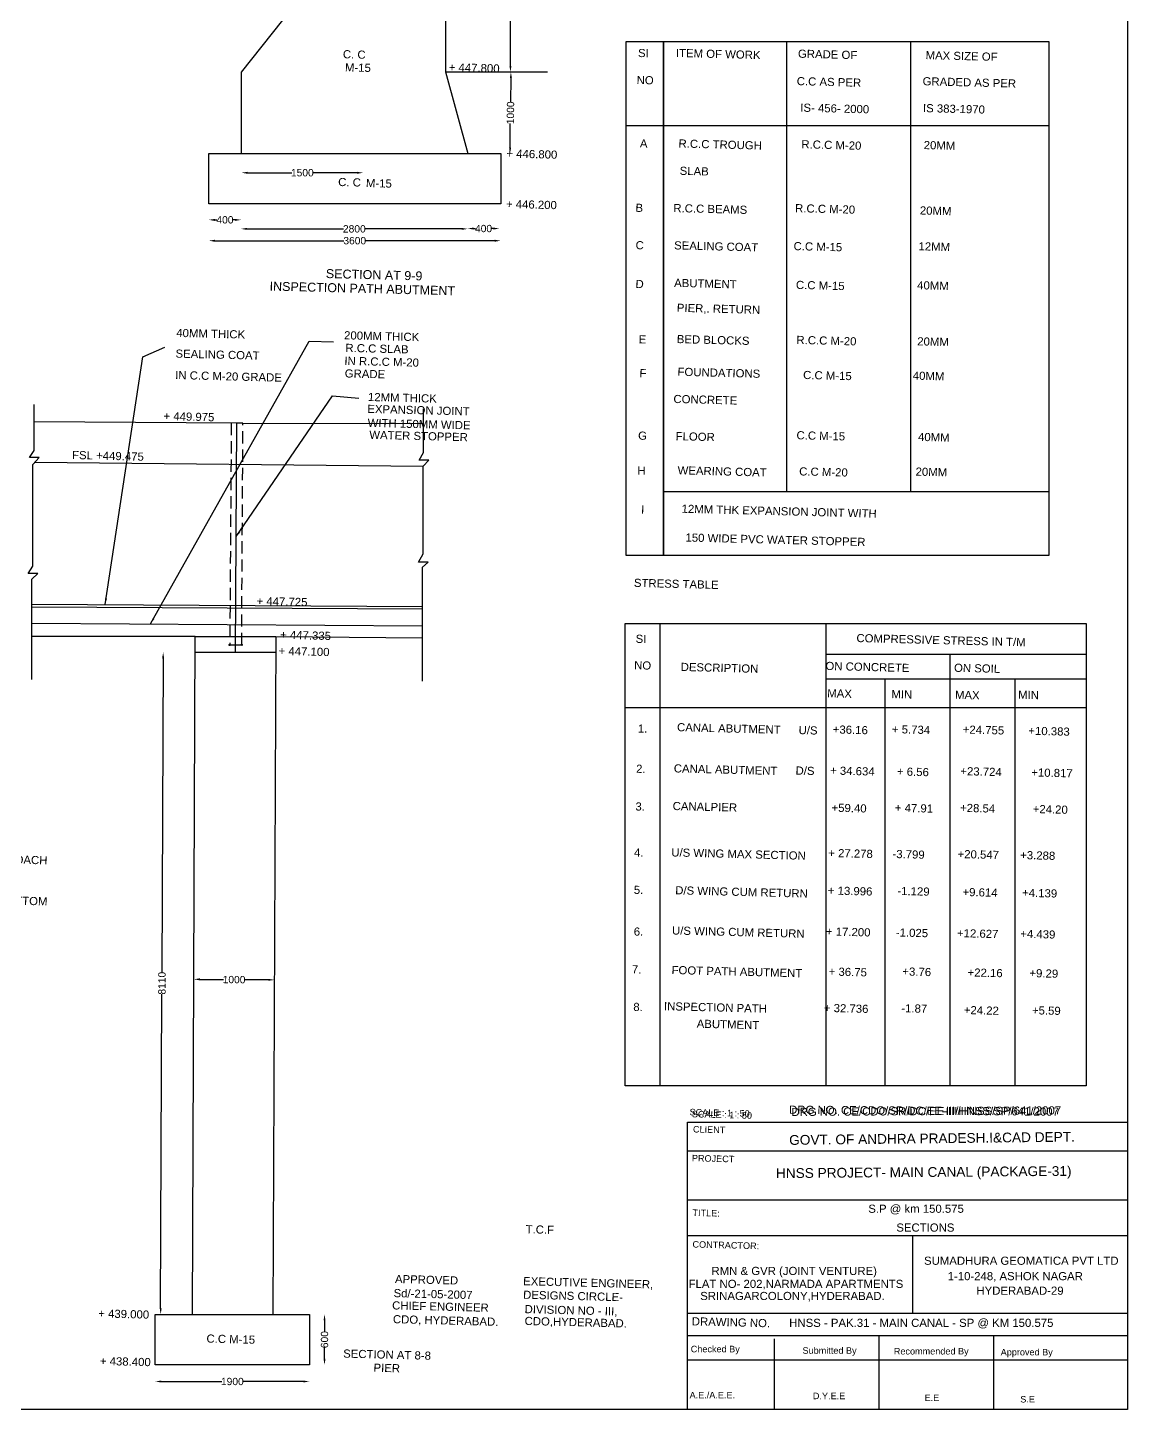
# Model space of a CAD drawing. Header units: millimetres. Extents: x 745 to 38722, y 1497 to 29572.
# Drawn here: x 25207 to 38722, y 1497 to 18474 of the extents above; entities that cross this region are included whole.
import ezdxf

# ---------------------------------------------------------------- set-up
doc = ezdxf.new("R2010")
doc.units = ezdxf.units.MM
doc.header["$MEASUREMENT"] = 0
doc.linetypes.add('DASHED', pattern=[0.75, 0.5, -0.25])
for name, color, linetype in [('DIM', 7, 'Continuous'), ('DWG', 7, 'Continuous'), ('TXT', 7, 'Continuous')]:
    doc.layers.add(name, color=color, linetype=linetype)
doc.styles.get("Standard").update_dxf_attribs({"font": 'arial.ttf'})
doc.dimstyles.new('Civil', dxfattribs={"dimtxt": 90, "dimasz": 75, "dimexe": 0.1, "dimexo": 0.0625, "dimgap": 0.09, "dimtad": 0, "dimdec": 0, "dimzin": 12, "dimdsep": 46, "dimtxsty": 'Standard', "dimcen": 0.1, "dimse1": 1, "dimse2": 1, "dimaunit": 1, "dimadec": 5, "dimazin": 2, "dimtfac": 1, "dimtdec": 0, "dimtofl": 0, "dimtmove": 0, "dimatfit": 3, "dimfxl": 1, "dimfrac": 1, "dimtolj": 1, "dimtzin": 0, "dimarcsym": 0})

# ---------------------------------------------------------------- blocks, each defined once
blk = doc.blocks.new('*D48')
at = {"layer": 'Defpoints', "color": 0, "transparency": 16777216}
for p in [(27434, 16311), (31020, 16311), (31020, 15856)]:
    blk.add_point(p, dxfattribs=at)
at = {"layer": 'DIM', "color": 0, "lineweight": -2, "transparency": 16777216}
for p, q in [((27509, 15856), (29093, 15856)), ((30946, 15856), (29362, 15856))]:
    blk.add_line(p, q, dxfattribs=at)
at = {"layer": 'DIM', "color": 0, "transparency": 16777216}
for points in [[(27509, 15868), (27509, 15843), (27434, 15856)], [(30946, 15868), (30946, 15843), (31020, 15856)]]:
    blk.add_solid(points, dxfattribs=at)
at = {"layer": 'DIM', "color": 0, "transparency": 16777216, "insert": (29227, 15856), "char_height": 90, "attachment_point": 5}
blk.add_mtext('\\A1;3600', dxfattribs=at)
blk = doc.blocks.new('*D49')
at = {"layer": 'Defpoints', "color": 0, "transparency": 16777216}
for p in [(27434, 16311), (27830, 16311), (27830, 16112)]:
    blk.add_point(p, dxfattribs=at)
at = {"layer": 'DIM', "color": 0, "lineweight": -2, "transparency": 16777216}
for p, q in [((27509, 16112), (27531, 16112)), ((27755, 16112), (27733, 16112))]:
    blk.add_line(p, q, dxfattribs=at)
at = {"layer": 'DIM', "color": 0, "transparency": 16777216}
for points in [[(27509, 16124), (27509, 16099), (27434, 16112)], [(27755, 16124), (27755, 16099), (27830, 16112)]]:
    blk.add_solid(points, dxfattribs=at)
at = {"layer": 'DIM', "color": 0, "transparency": 16777216, "insert": (27632, 16112), "char_height": 90, "attachment_point": 5}
blk.add_mtext('\\A1;400', dxfattribs=at)
blk = doc.blocks.new('*D50')
at = {"layer": 'Defpoints', "color": 0, "transparency": 16777216}
for p in [(27830, 16112), (30614, 16112), (30614, 16001)]:
    blk.add_point(p, dxfattribs=at)
at = {"layer": 'DIM', "color": 0, "lineweight": -2, "transparency": 16777216}
for p, q in [((27905, 16001), (29087, 16001)), ((30539, 16001), (29357, 16001))]:
    blk.add_line(p, q, dxfattribs=at)
at = {"layer": 'DIM', "color": 0, "transparency": 16777216}
for points in [[(27905, 16014), (27905, 15989), (27830, 16001)], [(30539, 16014), (30539, 15989), (30614, 16001)]]:
    blk.add_solid(points, dxfattribs=at)
at = {"layer": 'DIM', "color": 0, "transparency": 16777216, "insert": (29222, 16001), "char_height": 90, "attachment_point": 5}
blk.add_mtext('\\A1;2800', dxfattribs=at)
blk = doc.blocks.new('*D51')
at = {"layer": 'Defpoints', "color": 0, "transparency": 16777216}
for p in [(30614, 16001), (31005, 16005), (31005, 16001)]:
    blk.add_point(p, dxfattribs=at)
at = {"layer": 'DIM', "color": 0, "lineweight": -2, "transparency": 16777216}
for p, q in [((30689, 16005), (30709, 16005)), ((30930, 16005), (30911, 16005))]:
    blk.add_line(p, q, dxfattribs=at)
at = {"layer": 'DIM', "color": 0, "transparency": 16777216}
for points in [[(30689, 16018), (30689, 15993), (30614, 16005)], [(30930, 16018), (30930, 15993), (31005, 16005)]]:
    blk.add_solid(points, dxfattribs=at)
at = {"layer": 'DIM', "color": 0, "transparency": 16777216, "insert": (30810, 16005), "char_height": 90, "attachment_point": 5}
blk.add_mtext('\\A1;400', dxfattribs=at)
blk = doc.blocks.new('*D52')
at = {"layer": 'Defpoints', "color": 0, "transparency": 16777216}
for p in [(27837, 16926), (29329, 16926), (29329, 16691)]:
    blk.add_point(p, dxfattribs=at)
at = {"layer": 'DIM', "color": 0, "lineweight": -2, "transparency": 16777216}
for p, q in [((27912, 16691), (28453, 16691)), ((29254, 16691), (28713, 16691))]:
    blk.add_line(p, q, dxfattribs=at)
at = {"layer": 'DIM', "color": 0, "transparency": 16777216}
for points in [[(27912, 16703), (27912, 16678), (27837, 16691)], [(29254, 16703), (29254, 16678), (29329, 16691)]]:
    blk.add_solid(points, dxfattribs=at)
at = {"layer": 'DIM', "color": 0, "transparency": 16777216, "insert": (28583, 16691), "char_height": 90, "attachment_point": 5}
blk.add_mtext('\\A1;1500', dxfattribs=at)
blk = doc.blocks.new('*D54')
at = {"layer": 'Defpoints', "color": 0, "transparency": 16777216}
for p in [(31031, 17931), (31146, 17929), (31021, 16927)]:
    blk.add_point(p, dxfattribs=at)
at = {"layer": 'DIM', "color": 0, "lineweight": -2, "transparency": 16777216}
for p, q in [((31145, 17854), (31142, 17557)), ((31136, 17000), (31139, 17297))]:
    blk.add_line(p, q, dxfattribs=at)
at = {"layer": 'DIM', "color": 0, "transparency": 16777216}
for points in [[(31133, 17854), (31158, 17854), (31146, 17929)], [(31124, 17000), (31149, 17000), (31135, 16925)]]:
    blk.add_solid(points, dxfattribs=at)
at = {"layer": 'DIM', "color": 0, "transparency": 16777216, "insert": (31141, 17427), "char_height": 90, "attachment_point": 5, "rotation": 89.3848}
blk.add_mtext('\\A1;1000', dxfattribs=at)
blk = doc.blocks.new('*D55')
at = {"layer": 'Defpoints', "color": 0, "transparency": 16777216}
for p in [(31140, 19791), (31146, 19791), (31146, 17929)]:
    blk.add_point(p, dxfattribs=at)
at = {"layer": 'DIM', "color": 0, "lineweight": -2, "transparency": 16777216}
for p, q in [((31140, 19716), (31140, 18991)), ((31140, 18004), (31140, 18730))]:
    blk.add_line(p, q, dxfattribs=at)
at = {"layer": 'DIM', "color": 0, "transparency": 16777216}
for points in [[(31128, 19716), (31153, 19716), (31140, 19791)], [(31128, 18004), (31153, 18004), (31140, 17929)]]:
    blk.add_solid(points, dxfattribs=at)
at = {"layer": 'DIM', "color": 0, "transparency": 16777216, "insert": (31140, 18860), "char_height": 90, "attachment_point": 5, "rotation": 90}
blk.add_mtext('\\A1;1875', dxfattribs=at)
blk = doc.blocks.new('*D57')
at = {"layer": 'Defpoints', "color": 0, "transparency": 16777216}
for p in [(27249, 6811), (28240, 6803), (28239, 6774)]:
    blk.add_point(p, dxfattribs=at)
at = {"layer": 'DIM', "color": 0, "lineweight": -2, "transparency": 16777216}
for p, q in [((27324, 6780), (27614, 6778)), ((28164, 6774), (27874, 6776))]:
    blk.add_line(p, q, dxfattribs=at)
at = {"layer": 'DIM', "color": 0, "transparency": 16777216}
for points in [[(27324, 6793), (27324, 6768), (27249, 6781)], [(28164, 6787), (28164, 6762), (28239, 6774)]]:
    blk.add_solid(points, dxfattribs=at)
at = {"layer": 'DIM', "color": 0, "transparency": 16777216, "insert": (27744, 6777), "char_height": 90, "attachment_point": 5, "rotation": 359.5746}
blk.add_mtext('\\A1;1000', dxfattribs=at)
blk = doc.blocks.new('*D58')
at = {"layer": 'Defpoints', "color": 0, "transparency": 16777216}
for p in [(26873, 10800), (27264, 10799), (27233, 2664)]:
    blk.add_point(p, dxfattribs=at)
at = {"layer": 'DIM', "color": 0, "lineweight": -2, "transparency": 16777216}
for p, q in [((26873, 10725), (26858, 6867)), ((26842, 2740), (26857, 6598))]:
    blk.add_line(p, q, dxfattribs=at)
at = {"layer": 'DIM', "color": 0, "transparency": 16777216}
for points in [[(26860, 10725), (26885, 10725), (26873, 10800)], [(26830, 2740), (26855, 2740), (26842, 2665)]]:
    blk.add_solid(points, dxfattribs=at)
at = {"layer": 'DIM', "color": 0, "transparency": 16777216, "insert": (26858, 6733), "char_height": 90, "attachment_point": 5, "rotation": 89.7837}
blk.add_mtext('\\A1;8110', dxfattribs=at)
blk = doc.blocks.new('*D59')
at = {"layer": 'Defpoints', "color": 0, "transparency": 16777216}
for p in [(26776, 2045), (28670, 2045), (28670, 1839)]:
    blk.add_point(p, dxfattribs=at)
at = {"layer": 'DIM', "color": 0, "lineweight": -2, "transparency": 16777216}
for p, q in [((26851, 1839), (27593, 1839)), ((28595, 1839), (27853, 1839))]:
    blk.add_line(p, q, dxfattribs=at)
at = {"layer": 'DIM', "color": 0, "transparency": 16777216}
for points in [[(26851, 1852), (26851, 1827), (26776, 1839)], [(28595, 1852), (28595, 1827), (28670, 1839)]]:
    blk.add_solid(points, dxfattribs=at)
at = {"layer": 'DIM', "color": 0, "transparency": 16777216, "insert": (27723, 1839), "char_height": 90, "attachment_point": 5}
blk.add_mtext('\\A1;1900', dxfattribs=at)
blk = doc.blocks.new('*D60')
at = {"layer": 'Defpoints', "color": 0, "transparency": 16777216}
for p in [(28670, 2664), (28856, 2664), (28670, 2045)]:
    blk.add_point(p, dxfattribs=at)
at = {"layer": 'DIM', "color": 0, "lineweight": -2, "transparency": 16777216}
for p, q in [((28856, 2589), (28856, 2454)), ((28856, 2120), (28856, 2255))]:
    blk.add_line(p, q, dxfattribs=at)
at = {"layer": 'DIM', "color": 0, "transparency": 16777216}
for points in [[(28843, 2589), (28868, 2589), (28856, 2664)], [(28843, 2120), (28868, 2120), (28856, 2045)]]:
    blk.add_solid(points, dxfattribs=at)
at = {"layer": 'DIM', "color": 0, "transparency": 16777216, "insert": (28856, 2354), "char_height": 90, "attachment_point": 5, "rotation": 90}
blk.add_mtext('\\A1;600', dxfattribs=at)

msp = doc.modelspace()

# ---------------------------------------------------------------- linework, layer by layer
msp.add_lwpolyline([(38721.6, 1496.9), (745.3, 1496.9), (745.3, 29572.3), (38721.6, 29572.3)], close=True)
at = {"layer": 'DWG'}
for points in [[(27837, 16926.5), (27837, 17928.5), (29344.5, 19827), (30344, 19827), (30344, 17930.5), (30618.5, 16926.5)], [(30344, 17930.5), (31597.5, 17930.5)], [(25257.6, 10465.7), (25257.6, 11697.3), (25332.7, 11765.1), (25212, 11765.1), (25272.3, 11857.1), (25272.3, 13108.3), (25349.4, 13191), (25229.2, 13191), (25286.4, 13279.5), (25286.4, 13845.1)], [(30060.4, 10445.7), (30060.4, 11845.3), (30128.1, 11907.7), (30009.5, 11907.7), (30066.8, 12008.3), (30066.8, 13087.1), (30137.1, 13161), (30017.2, 13161), (30072, 13252.7), (30072, 13791)], [(27763.3, 10799.3), (27777.8, 13615.6), (25286.4, 13631.9)], [(27852.9, 13612.7), (30072, 13608.6)], [(25295.3, 13133), (30066.8, 13087.1)], [(25257.6, 11391.3), (30060.4, 11363.3)], [(30060.4, 11327.7), (25257.6, 11353.6)], [(25257.6, 11155.9), (30060.4, 11125.3)], [(27264.9, 10992.8), (25257.6, 10993.5)], [(27233.4, 2663.5), (27264.9, 10992.8), (28259.3, 10992.8), (28220.2, 2663.5)], [(28259.3, 10992.8), (30060.4, 10976.9)], [(27264.1, 10798.5), (28258.4, 10800)]]:
    msp.add_lwpolyline(points, dxfattribs=at)
for points in [[(27434, 16926.5), (31020.5, 16926.5), (31020.5, 16311), (27434, 16311)], [(26776, 2663.5), (28669.6, 2663.5), (28669.6, 2044.8), (26776, 2044.8)]]:
    msp.add_lwpolyline(points, close=True, dxfattribs=at)
at = {"layer": 'DWG', "linetype": 'DASHED', "ltscale": 300}
msp.add_lwpolyline([(27709.5, 13616), (27691.3, 10889.6), (27837.5, 10889.6), (27852.9, 13612.7), (27777.8, 13615.6)], dxfattribs=at)
at = {"layer": 'DWG'}
for centre, radius in [((27691.3, 10889.6), 9.05), ((27837.5, 10889.6), 7.22)]:
    msp.add_circle(centre, radius, dxfattribs=at)
at = {"layer": 'TXT'}
for p, q in [((34532.3, 18301), (34532.3, 12765.2)), ((36058.2, 18301.4), (36058.2, 12776.8)), ((32565.6, 17271.8), (37755.7, 17271.8)), ((33021.7, 12774.5), (37756.9, 12774.5)), ((32974.8, 11151.4), (32974.8, 5472.1)), ((35015.8, 11151.7), (35015.8, 5472.5)), ((35015.7, 10774.3), (38216.4, 10774.3)), ((36538.8, 10773.6), (36538.8, 5473.1)), ((35015.8, 10471.5), (38216.8, 10471.5)), ((35740.9, 10471.9), (35740.9, 5472.5)), ((37337.4, 10469.6), (37337.4, 5472)), ((32548.8, 10119.4), (38215.2, 10119.4))]:
    msp.add_line(p, q, dxfattribs=at)
for points in [[(32562.6, 18301.6), (37756.6, 18301.6), (37756.6, 11989.3), (32562.6, 11989.3)], [(33020.5, 18301), (33020.5, 18301), (33020.5, 11988.8), (33020.5, 11988.8)], [(32548.4, 11152.3), (38217, 11152.3), (38217, 5471.8), (32548.4, 5471.8)], [(33317.9, 5025.3), (38721.6, 5025.3), (38721.6, 1496.9), (33317.9, 1496.9)]]:
    msp.add_lwpolyline(points, close=True, dxfattribs=at)
for points in [[(33317.9, 4674), (38721.6, 4674)], [(33317.9, 4073.4), (38721.6, 4073.4)], [(33317.9, 3631.4), (38721.6, 3631.4)], [(36079.5, 3631.4), (36079.5, 2680.5)], [(33317.9, 2680.5), (38721.6, 2680.5)], [(33317.9, 2405.3), (38721.6, 2405.3)], [(35666, 2405.3), (35666, 1496.9)], [(37076.1, 2405.3), (37076.1, 1496.9)], [(34383, 2362.7), (34383, 1496.9)], [(33317.9, 2105), (38721.6, 2105)]]:
    msp.add_lwpolyline(points, dxfattribs=at)

# ---------------------------------------------------------------- texts
for s, height, rotation, p in [('C. C', 100, 358.54528, (29080.2, 18097.8)), ('SI', 100, 358.54528, (32706.7, 18113.3)), ('ITEM OF WORK', 100, 358.54528, (33172.8, 18113.4)), ('GRADE OF', 100, 358.54528, (34672.5, 18104.8)), ('MAX SIZE OF', 100, 358.54528, (36241.3, 18087)), ('M-15', 100, 358.54528, (29105.9, 17937)), ('+ 447.800', 100, 358.54528, (30381.1, 17937.5)), ('NO', 100, 358.54528, (32690.1, 17781.6)), ('C.C AS PER', 100, 358.54528, (34657.7, 17767.3)), ('GRADED AS PER', 100, 358.54528, (36204.3, 17766.1)), ('IS- 456- 2000', 100, 358.54528, (34701.3, 17441.9)), ('IS 383-1970', 100, 358.54528, (36208.9, 17436.3)), ('A', 100, 358.54528, (32730.4, 17001.5)), ('R.C.C TROUGH', 100, 358.54528, (33204.8, 17001.1)), ('R.C.C M-20', 100, 358.54528, (34714.4, 16991.7)), ('20MM', 100, 358.54528, (36217.7, 16981.9)), ('+ 446.800', 100, 358.54528, (31090, 16878.4)), ('SLAB', 100, 358.54528, (33219.2, 16665.8)), ('C. C', 100, 358.54528, (29022.2, 16528.2)), ('M-15', 100, 358.54528, (29363.4, 16515.4)), ('+ 446.200', 100, 358.54528, (31084.2, 16258.7)), ('B', 100, 358.54528, (32676.2, 16211.4)), ('R.C.C BEAMS', 100, 358.54528, (33141.1, 16208)), ('R.C.C M-20', 100, 358.54528, (34637.5, 16206.1)), ('20MM', 100, 358.54528, (36170.7, 16178.6)), ('C', 100, 358.54528, (32677.5, 15751.5)), ('SEALING COAT', 100, 358.54528, (33150.9, 15749.8)), ('C.C M-15', 100, 358.54528, (34618.5, 15740.3)), ('12MM', 100, 358.54528, (36153.9, 15738.7)), ('SECTION AT 9-9', 110, 358.54528, (28870.5, 15397.7)), ('INSPECTION PATH ABUTMENT', 110, 358.54528, (28180, 15243.3)), ('D', 100, 358.54528, (32676.3, 15275.1)), ('ABUTMENT', 100, 358.54528, (33150.9, 15289)), ('C.C M-15', 100, 358.54528, (34647.8, 15263.9)), ('40MM', 100, 358.54528, (36137.4, 15260)), ('PIER,. RETURN ', 100, 358.54528, (33184.1, 14982.8)), ('40MM THICK', 100, 358.54528, (27033.1, 14674.3)), ('200MM THICK', 100, 358.54528, (29095.1, 14644.9)), ('E', 100, 358.54528, (32714.7, 14595.3)), ('BED BLOCKS', 100, 358.54528, (33183.9, 14598)), ('R.C.C M-20', 100, 358.54528, (34653.8, 14587.9)), ('20MM', 100, 358.54528, (36138.4, 14570.3)), ('SEALING COAT', 100, 358.54528, (27023.8, 14419.9)), ('IN R.C.C M-20', 100, 358.54528, (29099.1, 14331.1)), ('R.C.C SLAB', 100, 358.54528, (29111.4, 14490)), ('GRADE', 100, 358.54528, (29103.2, 14176.3)), ('F', 100, 358.54528, (32725.2, 14178.9)), ('FOUNDATIONS', 100, 358.54528, (33192.4, 14196.7)), ('IN C.C M-20 GRADE', 100, 358.54528, (27019.2, 14156.3)), ('C.C M-15', 100, 358.54528, (34735.8, 14157.3)), ('40MM', 100, 358.54528, (36083.9, 14149.3)), ('12MM THICK ', 100, 358.54528, (29388.7, 13887)), ('CONCRETE', 100, 358.54528, (33142.4, 13862.4)), ('EXPANSION JOINT', 100, 358.54528, (29380.5, 13740.3)), (' + 449.975', 100, 358.54528, (26837, 13653.5)), ('WITH 150MM WIDE', 100, 358.54528, (29384.6, 13569.2)), ('WATER STOPPER', 100, 358.54528, (29405, 13422.5)), ('G', 100, 358.54528, (32708.4, 13411.9)), ('FLOOR', 100, 358.54528, (33169.3, 13405.2)), ('C.C M-15', 100, 358.54528, (34654.4, 13416.4)), ('40MM', 100, 358.54528, (36148.1, 13396.4)), ('FSL +449.475', 100, 358.54528, (25752.6, 13174.5)), ('H', 100, 358.54528, (32699, 12982.9)), ('WEARING COAT', 100, 358.54528, (33193.9, 12985.9)), ('C.C M-20', 100, 358.54528, (34687.3, 12972.8)), ('20MM', 100, 358.54528, (36118.1, 12969.6)), ('I', 100, 358.54528, (32745, 12504.1)), ('12MM THK EXPANSION JOINT WITH', 100, 358.54528, (33243, 12513.6)), ('150 WIDE PVC WATER STOPPER', 100, 358.54528, (33290.4, 12160.2)), ('STRESS TABLE', 100, 358.54528, (32656.6, 11603.2)), ('+ 447.725', 100, 358.54528, (28019.8, 11380.6)), ('+ 447.335', 100, 358.54528, (28309, 10965.4)), ('SI', 100, 358.54528, (32677.9, 10915.8)), ('COMPRESSIVE STRESS IN T/M', 100, 358.54528, (35391.2, 10924.9)), ('+ 447.100', 100, 358.54528, (28291, 10767.8)), ('NO', 100, 358.54528, (32659.3, 10590.8)), ('DESCRIPTION', 100, 358.54528, (33231.3, 10570.3)), ('ON CONCRETE', 100, 358.54528, (35010.2, 10582.3)), ('ON SOIL', 100, 358.54528, (36590.6, 10559.8)), ('MAX', 100, 358.54528, (35032.2, 10246.2)), ('MIN', 100, 358.54528, (35820.4, 10235.7)), ('MAX', 100, 358.54528, (36602.5, 10227.4)), ('MIN', 100, 358.54528, (37377.6, 10228.9)), ('1.', 100, 358.54528, (32705, 9813.1)), ('CANAL ABUTMENT', 100, 358.54528, (33186.7, 9829.3)), ('U/S', 100, 358.54528, (34680.2, 9793.7)), ('+36.16', 100, 358.54528, (35100.5, 9802.2)), ('+ 5.734', 100, 358.54528, (35827, 9805.7)), ('+24.755', 100, 358.54528, (36698, 9801.1)), ('+10.383', 100, 358.54528, (37504, 9786)), ('2.', 100, 358.54528, (32683.7, 9318.9)), ('CANAL ABUTMENT', 100, 358.54528, (33147, 9323.7)), ('D/S', 100, 358.54528, (34643.1, 9296.8)), ('+ 34.634', 100, 358.54528, (35067.4, 9297.1)), ('+ 6.56', 100, 358.54528, (35889.1, 9285.9)), ('+23.724', 100, 358.54528, (36668.4, 9289.8)), ('+10.817', 100, 358.54528, (37540.1, 9274.4)), ('3.', 100, 358.54528, (32675.1, 8855.5)), ('CANALPIER', 100, 358.54528, (33132.9, 8861.2)), ('+59.40', 100, 358.54528, (35085.1, 8840.7)), ('+ 47.91', 100, 358.54528, (35863, 8840)), ('+28.54', 100, 358.54528, (36664.8, 8839.1)), ('+24.20', 100, 358.54528, (37557.3, 8824.8)), ('150mm THK APPROACH', 100, 358.54528, (23843.3, 8233.4)), ('4.', 100, 358.54528, (32658.6, 8289.6)), ('U/S WING MAX SECTION', 100, 358.54528, (33116, 8291.2)), ('+ 27.278', 100, 358.54528, (35044.7, 8284.9)), ('-3.799', 100, 358.54528, (35833.9, 8271.6)), ('+20.547', 100, 358.54528, (36634.3, 8271.3)), ('+3.288', 100, 358.54528, (37403.2, 8258.8)), ('B/W ON TOP & BOTTOM', 100, 358.54528, (23843.8, 7729.1)), ('5.', 100, 358.54528, (32655.3, 7830.7)), ('D/S WING CUM RETURN', 100, 358.54528, (33164.4, 7825.6)), ('+ 13.996', 100, 358.54528, (35039.8, 7823.2)), ('-1.129', 100, 358.54528, (35894.3, 7817.8)), ('+9.614', 100, 358.54528, (36694.5, 7805)), ('+4.139', 100, 358.54528, (37426.8, 7795.7)), ('6.', 100, 358.54528, (32655.1, 7318.5)), ('U/S WING CUM RETURN', 100, 358.54528, (33125, 7331.8)), ('+ 17.200', 100, 358.54528, (35016.3, 7320.5)), ('-1.025', 100, 358.54528, (35875.8, 7307.5)), ('+12.627', 100, 358.54528, (36627.1, 7299.7)), ('+4.439', 100, 358.54528, (37404.8, 7291.4)), ('7.', 100, 358.54528, (32632, 6854.3)), ('FOOT PATH ABUTMENT', 100, 358.54528, (33119.4, 6846.2)), ('+ 36.75', 100, 358.54528, (35050, 6827.7)), ('+3.76', 100, 358.54528, (35955.7, 6828.5)), ('+22.16', 100, 358.54528, (36757.1, 6817)), ('+9.29', 100, 358.54528, (37517.2, 6808.4)), ('8.', 100, 358.54528, (32649, 6392.8)), ('INSPECTION PATH', 100, 358.54528, (33026.2, 6401.9)), ('+ 32.736', 100, 358.54528, (34991, 6381.1)), ('-1.87', 100, 358.54528, (35942.9, 6376.9)), ('+24.22', 100, 358.54528, (36710.4, 6355.1)), ('ABUTMENT', 100, 358.54528, (33428.4, 6186.8)), ('+5.59', 100, 358.54528, (37547.9, 6351.7)), ('SCALE : 1 : 50', 80, 358.54528, (33340.8, 5110)), ('SCALE : 1 : 50', 80, 358.54528, (33368.7, 5085.7)), ('DRG NO. CE/CDO/SR/DC/EE-III/HNSS/SP/641/2007', 100, 359.56709, (34564.9, 5129.4)), ('DRG NO. CE/CDO/SR/DC/EE-III/HNSS/SP/641/2007', 100, 0.3406, (34593.6, 5101.5)), ('CLIENT', 80, 358.54528, (33382.8, 4899.7)), ('GOVT. OF ANDHRA PRADESH.I&CAD DEPT.', 120, 0.66443, (34566.3, 4746.4)), ('PROJECT', 80, 358.54528, (33369.3, 4544.8)), ('HNSS PROJECT- MAIN CANAL (PACKAGE-31)', 120, 0.45269, (34403.4, 4338)), ('TITLE:', 80, 358.54528, (33376.7, 3873.8)), ('T.C.F', 100, 358.54528, (31326, 3660.8)), ('CONTRACTOR:', 80, 358.54528, (33376.7, 3485.6)), ('APPROVED', 100, 358.54528, (29720.7, 3049.8)), ('EXECUTIVE ENGINEER,', 100, 358.54528, (31295.6, 3022.9)), ('Sd/-21-05-2007', 100, 358.54528, (29703.1, 2876.4)), ('DESIGNS CIRCLE-', 100, 358.54528, (31295.6, 2856.5)), ('+ 439.000', 100, 358.54528, (26074.4, 2626.9)), ('CHIEF ENGINEER', 100, 358.54528, (29685.5, 2725.6)), ('DIVISION NO - III,', 100, 358.54528, (31313.3, 2679.5)), ('CDO, HYDERABAD.', 100, 358.54528, (29695.1, 2555.6)), ('CDO,HYDERABAD.', 100, 358.54528, (31313.3, 2534.2)), ('DRAWING NO.', 100, 358.54528, (33367.7, 2529.5)), ('C.C M-15', 100, 358.54528, (27403.9, 2317.6)), ('SECTION AT 8-8', 100, 358.54528, (29084, 2133.4)), ('+ 438.400', 100, 358.54528, (26093.7, 2042.6)), ('PIER', 100, 358.54528, (29456.8, 1959.4))]:
    msp.add_text(s, height=height, rotation=rotation, dxfattribs=at).set_placement(p)
for s, height, p in [('S.P @ km 150.575', 100, (35537.7, 3912.2)), ('SECTIONS', 100, (35882.4, 3680.8)), ('RMN & GVR (JOINT VENTURE)', 100, (33611, 3147.8)), ('SUMADHURA GEOMATICA PVT LTD', 100, (36223, 3273.4)), ('FLAT NO- 202,NARMADA APARTMENTS', 100, (33329.6, 2989)), ('1-10-248, ASHOK NAGAR', 100, (36513.3, 3083.8)), ('SRINAGARCOLONY,HYDERABAD.', 100, (33472.8, 2840.2)), ('HYDERABAD-29', 100, (36866.7, 2905.3)), ('HNSS - PAK.31 - MAIN CANAL - SP @ KM 150.575', 100, (34566, 2510.3)), ('Checked By', 80, (33356.2, 2198)), ('Submitted By', 80, (34729.6, 2179.8)), ('Recommended By', 80, (35851.8, 2171.2)), ('Approved By', 80, (37164.9, 2159.9)), ('A.E./A.E.E.', 80, (33341.6, 1631.9)), ('D.Y.E.E', 80, (34857.1, 1622)), ('E.E', 80, (36229.7, 1598.1)), ('S.E', 80, (37405.8, 1581.4))]:
    msp.add_text(s, height=height, dxfattribs=at).set_placement(p)

# ---------------------------------------------------------------- dimensions: what is measured, and where the dimension line sits
at = {"layer": 'DIM'}
for p1, p2, distance, text, picture, middle in [((31146.1, 17929.3), (31146.1, 19791), 6, '1875', '*D55', (31140.1, 18860.1)), ((31020.5, 16926.5), (31031.3, 17930.5), -114.9, '1000', '*D54', (31140.8, 17427.3)), ((27837, 16926.5), (29328.6, 16926.5), -235.6, '1500', '*D52', (28582.8, 16690.9)), ((27434, 16311), (31020.5, 16311), -455.3, '3600', '*D48', (29227.2, 15855.7)), ((27434, 16311), (27829.8, 16311), -199.2, '400', '*D49', (27631.9, 16111.8)), ((27829.8, 16111.8), (30614.5, 16111.8), -110.3, '2800', '*D50', (29222.1, 16001.5)), ((30614.5, 16001.5), (31005, 16001.5), 3.9, '400', '*D51', (30809.7, 16005.4)), ((27233.4, 2663.5), (27264.1, 10798.5), 391.3, '8110', '*D58', (26857.5, 6732.5)), ((27249.1, 6810.5), (28239.6, 6803.2), -29.5, '1000', '*D57', (27744.1, 6777.3)), ((28669.6, 2044.8), (28669.6, 2663.5), -186.2, '600', '*D60', (28855.8, 2354.1)), ((26776, 2044.8), (28669.6, 2044.8), -205.8, '1900', '*D59', (27722.8, 1839))]:
    dim = msp.add_aligned_dim(p1=p1, p2=p2, distance=distance, text=text, dimstyle='Civil', dxfattribs=at)
    dim.commit()
    dim.dimension.update_dxf_attribs({"geometry": picture, "text_midpoint": middle})

# ---------------------------------------------------------------- leaders
at = {"layer": 'TXT'}
for points in [[(26716.3, 11146.6), (28666.1, 14623.2), (28967.8, 14615.4)], [(26159.9, 11386), (26624, 14430), (26894.7, 14545.9)], [(27770.6, 12220.4), (28952.3, 13951), (29277.2, 13920.1)]]:
    msp.add_leader(points, dimstyle='Civil', override={"dimgap": 0.09, "dimtad": 0}, dxfattribs=at)

doc.saveas('drawing.dxf')
